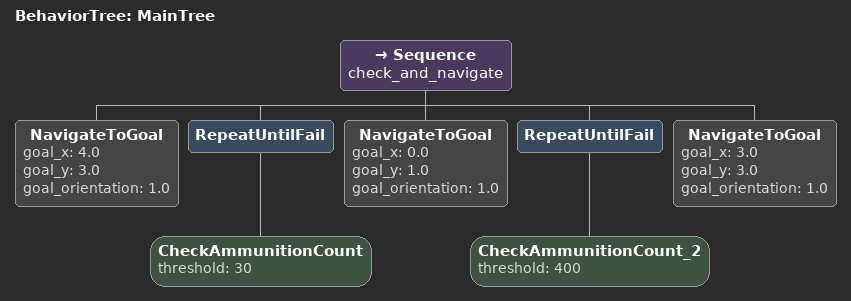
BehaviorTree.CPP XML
<root main_tree_to_execute="MainTree">
  <BehaviorTree ID="MainTree">
    <Sequence name="check_and_navigate">
      <!-- Step 1: 导航到初始点 (4,3) -->
      <NavigateToGoal goal_x="4.0" goal_y="3.0" goal_orientation="1.0"/>

      <!-- Step 2: 检测弹丸数 -->
      <RepeatUntilFail>
        <CheckAmmunitionCount threshold="30"/>  <!-- 设置弹丸阈值 -->
        <!-- 如果弹丸数不足，导航到 () 补充 -->
      </RepeatUntilFail>

      <NavigateToGoal goal_x="0.0" goal_y="1.0" goal_orientation="1.0"/>

      <RepeatUntilFail>
        <CheckAmmunitionCount_2 threshold="400"/>  <!-- 设置弹丸阈值 -->
      </RepeatUntilFail>

       <NavigateToGoal goal_x="3.0" goal_y="3.0" goal_orientation="1.0"/>

    </Sequence>
  </BehaviorTree>
</root>
